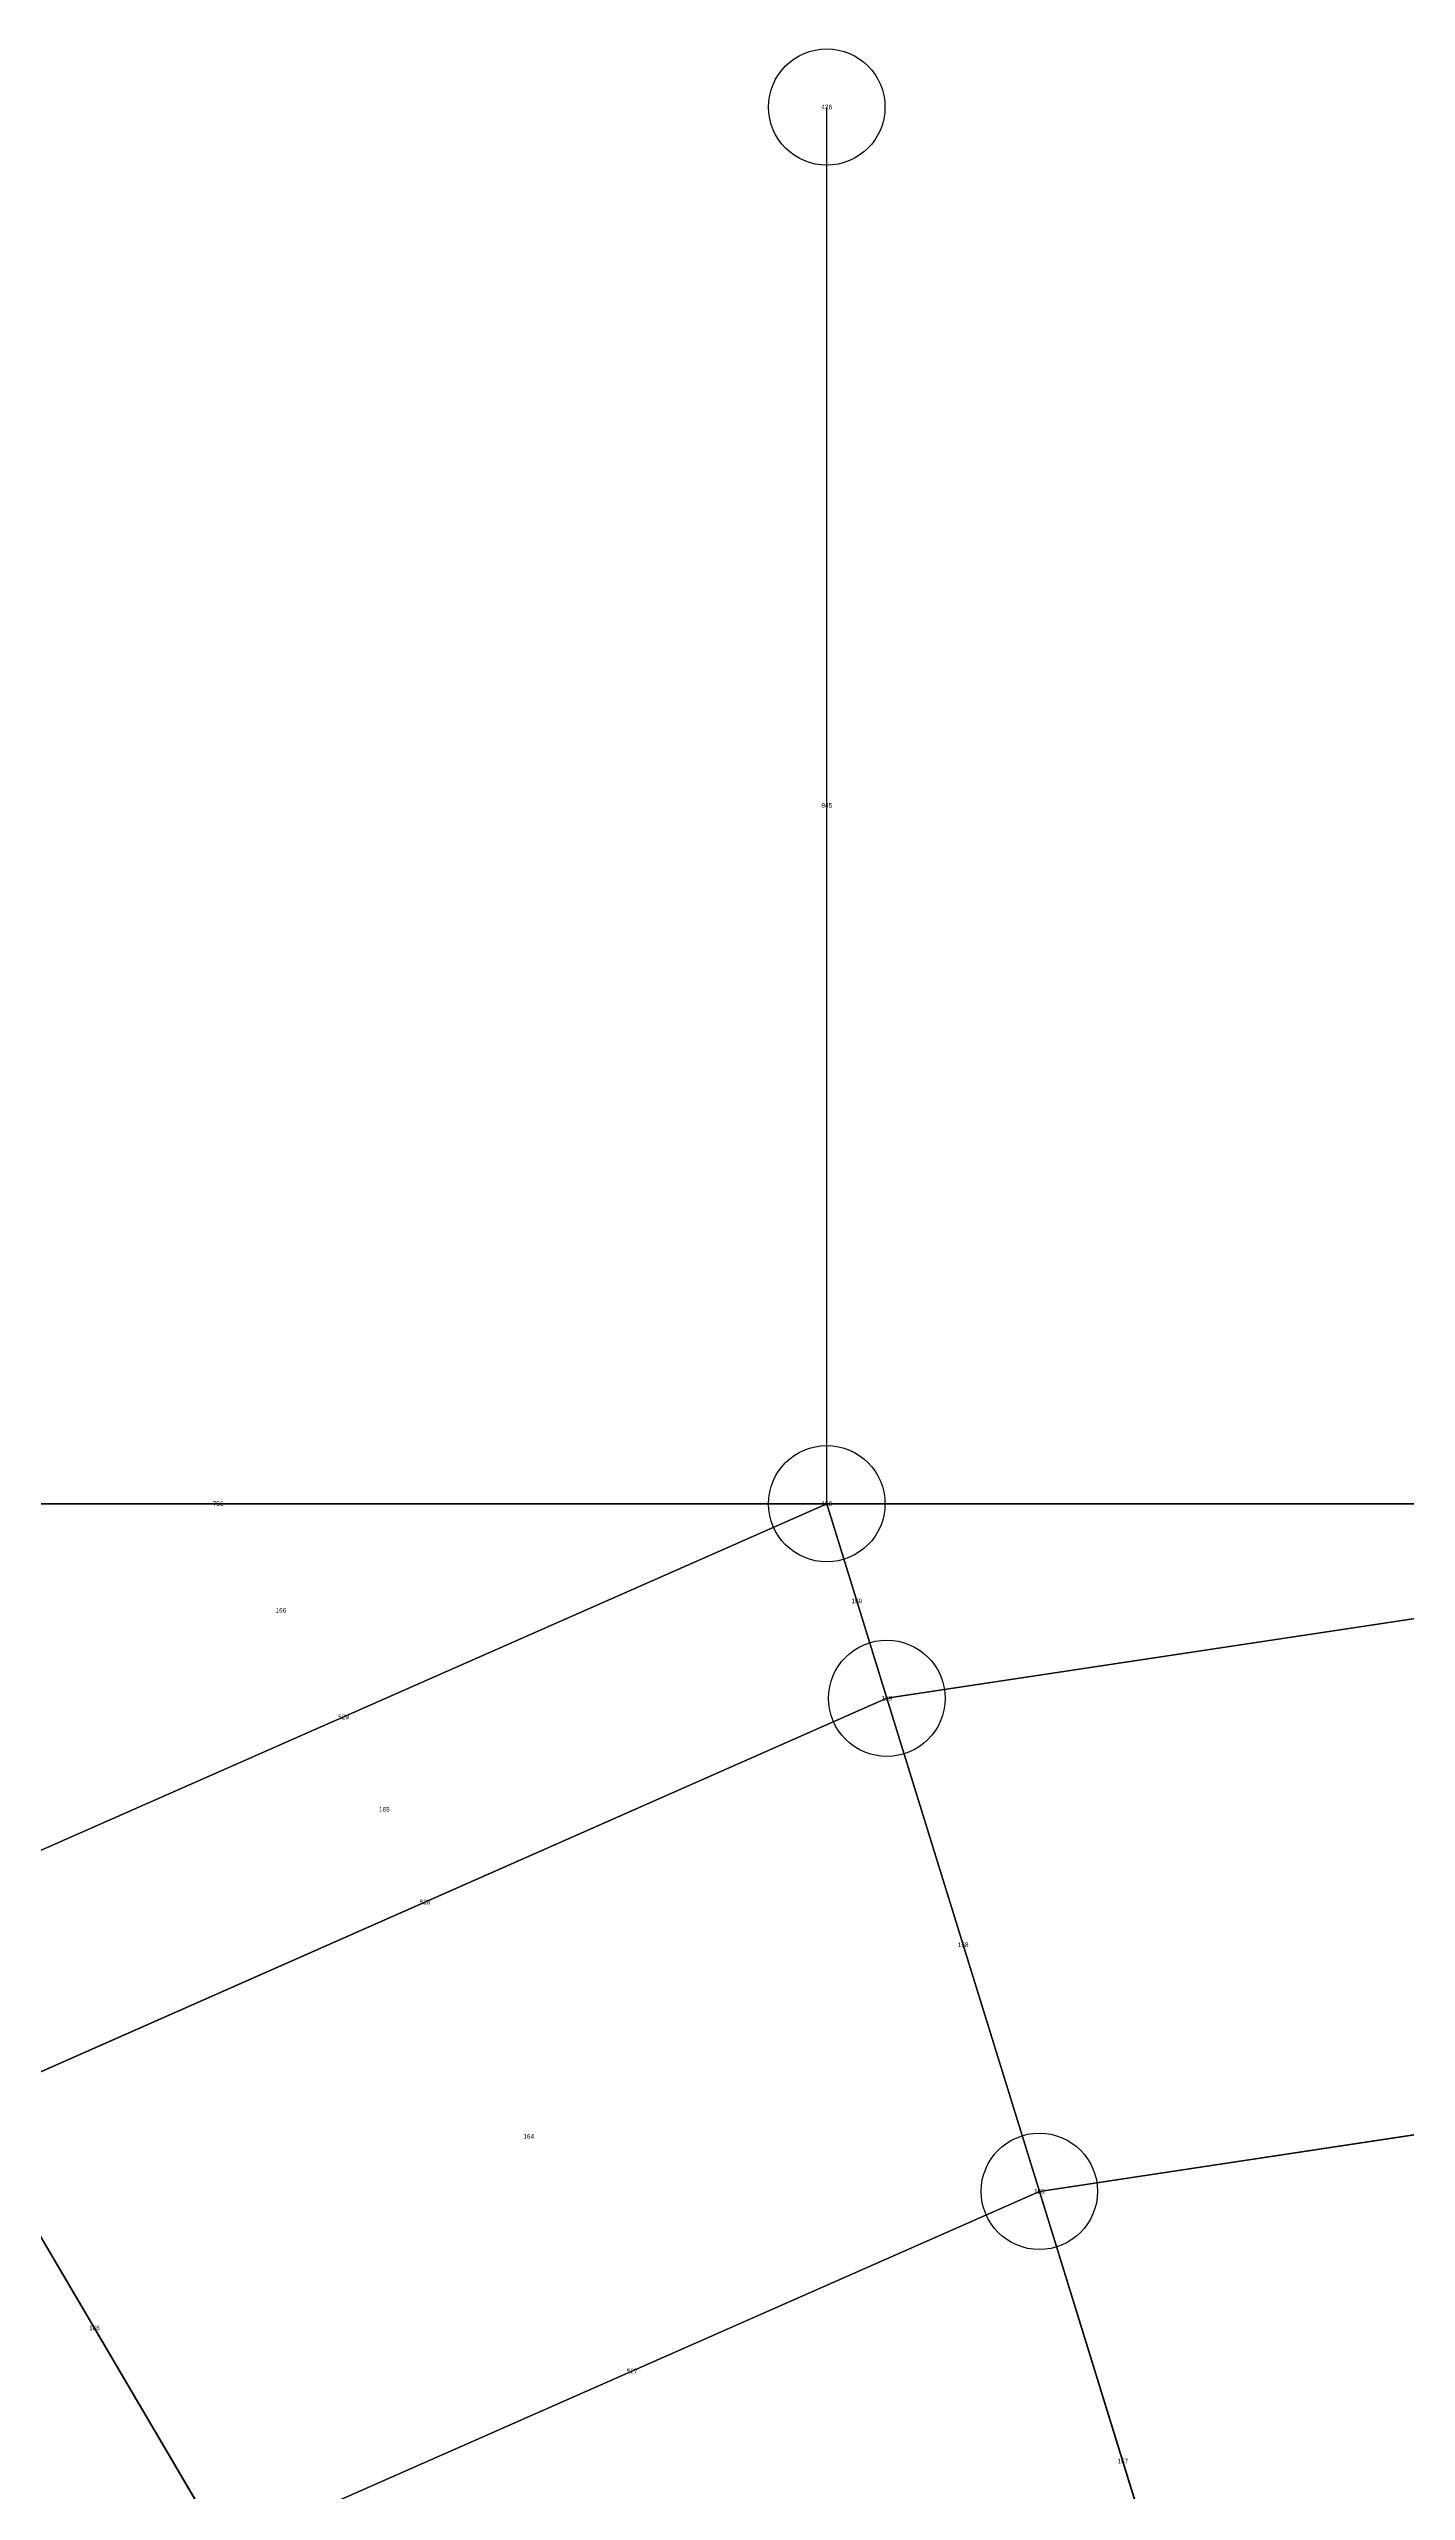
# Model space of a CAD drawing. Extents: x -2.75 to 2.75, y -2.5 to 2.5.
# Drawn here: x -0.913 to -0.331, y 1.451 to 2.5 of the extents above; entities that cross this region are included whole.
import ezdxf
from ezdxf.enums import TextEntityAlignment as Align

# ---------------------------------------------------------------- set-up
doc = ezdxf.new("R2010")
doc.units = 0
doc.header["$MEASUREMENT"] = 0
doc.header["$PDMODE"] = 33
doc.header["$PDSIZE"] = 0.05
for name, color, linetype in [('BRANCHE ESTERNO', 1, 'Continuous'), ('BRANCHE INTERNO', 7, 'Continuous'), ('BRANCHES-Index', 7, 'Continuous'), ('Faces', 7, 'Continuous'), ('Faces-Index', 7, 'Continuous'), ('NODI-Index', 7, 'Continuous'), ('NODO ESTERNO ZMINIMO', 4, 'Continuous'), ('NODO INTRADOSSO INTERNO', 7, 'Continuous')]:
    doc.layers.add(name, color=color, linetype=linetype)

msp = doc.modelspace()

# ---------------------------------------------------------------- linework, layer by layer
at = {"layer": 'BRANCHE ESTERNO'}
msp.add_line((-0.5794, 1.875, 1.7832), (-0.5794, 2.475, -1.2168), dxfattribs=at)
at = {"layer": 'BRANCHE INTERNO'}
for p, q in [((-0.5794, 1.875, 1.7832), (-1.1021, 1.875, 1.5169)), ((-0.5794, 1.875, 1.7832), (-0.9945, 1.6919, 1.7832)), ((-0.5536, 1.7914, 1.875), (-0.5794, 1.875, 1.7832)), ((0, 1.875, 1.875), (-0.5794, 1.875, 1.7832)), ((0, 1.875, 1.875), (-0.5536, 1.7914, 1.875)), ((-0.5536, 1.7914, 1.875), (-0.9501, 1.6164, 1.875)), ((-0.4881, 1.5796, 2.0731), (-0.5536, 1.7914, 1.875)), ((0, 1.6533, 2.0731), (-0.4881, 1.5796, 2.0731)), ((-0.8378, 1.4253, 2.0731), (-0.9501, 1.6164, 1.875)), ((-0.4881, 1.5796, 2.0731), (-0.8378, 1.4253, 2.0731)), ((-0.4165, 1.3479, 2.2452), (-0.4881, 1.5796, 2.0731))]:
    msp.add_line(p, q, dxfattribs=at)
at = {"layer": 'Faces'}
for points in [[(-0.5794, 1.875, 1.7832), (-0.9945, 1.6919, 1.7832), (-1.1021, 1.875, 1.5169), (-0.5794, 1.875, 1.7832)], [(-0.5536, 1.7914, 1.875), (-0.9501, 1.6164, 1.875), (-0.9945, 1.6919, 1.7832), (-0.5794, 1.875, 1.7832)], [(0, 1.875, 1.875), (-0.5536, 1.7914, 1.875), (-0.5794, 1.875, 1.7832), (0, 1.875, 1.875)], [(0, 1.6533, 2.0731), (-0.4881, 1.5796, 2.0731), (-0.5536, 1.7914, 1.875), (0, 1.875, 1.875)], [(-0.4881, 1.5796, 2.0731), (-0.8378, 1.4253, 2.0731), (-0.9501, 1.6164, 1.875), (-0.5536, 1.7914, 1.875)], [(0, 1.4108, 2.2452), (-0.4165, 1.3479, 2.2452), (-0.4881, 1.5796, 2.0731), (0, 1.6533, 2.0731)], [(-0.8378, 1.4253, 2.0731), (-1.0398, 1.2853, 2.0731), (-1.1793, 1.4577, 1.875), (-0.9501, 1.6164, 1.875)], [(-0.4165, 1.3479, 2.2452), (-0.7149, 1.2162, 2.2452), (-0.8378, 1.4253, 2.0731), (-0.4881, 1.5796, 2.0731)]]:
    msp.add_3dface(points, dxfattribs=at)
at = {"layer": 'NODO ESTERNO ZMINIMO'}
msp.add_point((-0.5794, 2.475, -1.2168), dxfattribs=at)
at = {"layer": 'NODO INTRADOSSO INTERNO'}
for p in [(-0.5794, 1.875, 1.7832), (-0.5536, 1.7914, 1.875), (-0.4881, 1.5796, 2.0731)]:
    msp.add_point(p, dxfattribs=at)

# ---------------------------------------------------------------- texts
at = {"layer": 'BRANCHES-Index'}
for s, p in [('845', (-0.5794, 2.175, 0.2832)), ('756', (-0.8408, 1.875, 1.6501)), ('159', (-0.5665, 1.8332, 1.8291)), ('529', (-0.7869, 1.7834, 1.7832)), ('528', (-0.7519, 1.7039, 1.875)), ('158', (-0.5208, 1.6855, 1.9741)), ('166', (-0.8939, 1.5209, 1.9741)), ('527', (-0.6629, 1.5024, 2.0731)), ('157', (-0.4523, 1.4637, 2.1592))]:
    msp.add_text(s, height=0.002, dxfattribs=at).set_placement(p, align=Align.MIDDLE_CENTER)
at = {"layer": 'Faces-Index'}
for s, p in [('166', (-0.8138, 1.8292, 1.7166)), ('165', (-0.7694, 1.7437, 1.8291)), ('164', (-0.7074, 1.6032, 1.9741))]:
    msp.add_text(s, height=0.002, dxfattribs=at).set_placement(p, align=Align.MIDDLE_CENTER)
at = {"layer": 'NODI-Index'}
for s, p in [('426', (-0.5794, 2.475, -1.2168)), ('160', (-0.5794, 1.875, 1.7832)), ('159', (-0.5536, 1.7914, 1.875)), ('158', (-0.4881, 1.5796, 2.0731))]:
    msp.add_text(s, height=0.002, dxfattribs=at).set_placement(p, align=Align.MIDDLE_CENTER)

doc.saveas('drawing.dxf')
